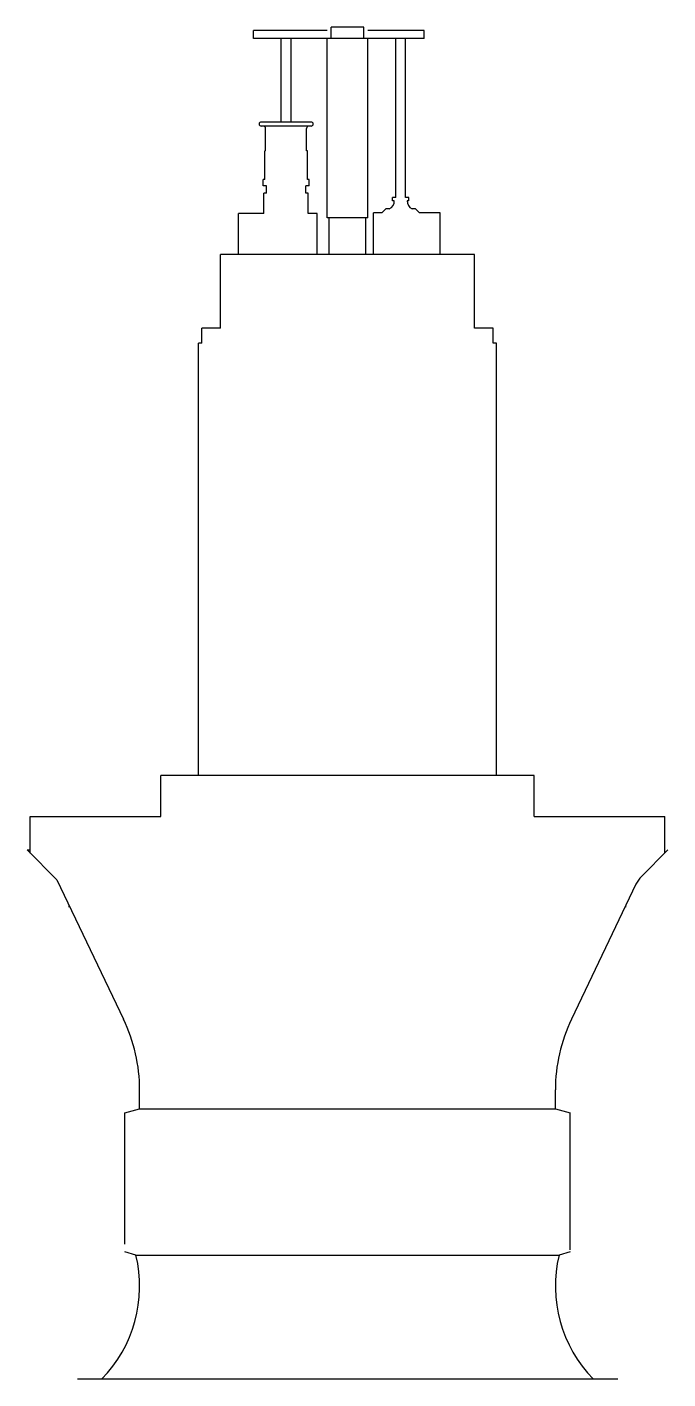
# Model space of a CAD drawing. Header units: metres. Extents: x 106201.76 to 106202.27, y 41929.56 to 41930.63.
import ezdxf

# ---------------------------------------------------------------- set-up
doc = ezdxf.new("R2010")
doc.units = ezdxf.units.M
doc.header["$MEASUREMENT"] = 0
doc.linetypes.add('PHANTOM', pattern=[2.5, 1.25, -0.25, 0.25, -0.25, 0.25, -0.25])
doc.layers.add('pompa', color=3, linetype='PHANTOM')

msp = doc.modelspace()

# ---------------------------------------------------------------- linework, layer by layer
at = {"layer": 'pompa', "color": 1, "linetype": 'Continuous', "ltscale": 5}
for p, q in [((106201.9975, 41930.6258), (106201.9389, 41930.6258)), ((106201.9389, 41930.6193), (106201.9389, 41930.6258)), ((106202.0007, 41930.6193), (106202.0007, 41930.6284)), ((106202.0266, 41930.6284), (106202.0007, 41930.6284)), ((106202.0266, 41930.6193), (106202.0266, 41930.6284)), ((106202.0744, 41930.6258), (106202.0298, 41930.6258)), ((106202.0744, 41930.6193), (106202.0744, 41930.6258)), ((106202.0744, 41930.6193), (106201.9389, 41930.6193)), ((106201.961, 41930.553), (106201.961, 41930.6193)), ((106201.9688, 41930.553), (106201.9688, 41930.6193)), ((106201.9974, 41930.477), (106201.9974, 41930.6193)), ((106202.0299, 41930.477), (106202.0299, 41930.6193)), ((106202.052, 41930.4932), (106202.052, 41930.6193)), ((106202.0598, 41930.4932), (106202.0598, 41930.6193)), ((106201.9847, 41930.553), (106201.9451, 41930.553)), ((106201.9847, 41930.5498), (106201.9451, 41930.5498)), ((106201.9486, 41930.5303), (106201.9486, 41930.5478)), ((106201.9812, 41930.5303), (106201.9812, 41930.5478)), ((106201.9486, 41930.5303), (106201.948, 41930.5303)), ((106201.948, 41930.5075), (106201.948, 41930.5303)), ((106201.9818, 41930.5303), (106201.9812, 41930.5303)), ((106201.9818, 41930.5075), (106201.9818, 41930.5303)), ((106201.948, 41930.5075), (106201.9467, 41930.5075)), ((106201.9467, 41930.5023), (106201.9467, 41930.5075)), ((106201.9831, 41930.5075), (106201.9818, 41930.5075)), ((106201.9831, 41930.5023), (106201.9831, 41930.5075)), ((106201.9493, 41930.5023), (106201.9467, 41930.5023)), ((106201.9473, 41930.4803), (106201.9473, 41930.4965)), ((106201.9493, 41930.4965), (106201.9473, 41930.4965)), ((106201.9493, 41930.4965), (106201.9493, 41930.5023)), ((106201.9831, 41930.5023), (106201.9805, 41930.5023)), ((106201.9805, 41930.4965), (106201.9805, 41930.5023)), ((106201.9824, 41930.4965), (106201.9805, 41930.4965)), ((106201.9824, 41930.4803), (106201.9824, 41930.4965)), ((106202.052, 41930.4932), (106202.0494, 41930.4932)), ((106202.0494, 41930.4906), (106202.0494, 41930.4932)), ((106202.0624, 41930.4932), (106202.0598, 41930.4932)), ((106202.0624, 41930.4906), (106202.0624, 41930.4932)), ((106202.0442, 41930.4841), (106202.0409, 41930.4809)), ((106202.0468, 41930.4841), (106202.0442, 41930.4841)), ((106202.0507, 41930.4906), (106202.0494, 41930.4906)), ((106202.0624, 41930.4906), (106202.0611, 41930.4906)), ((106202.0676, 41930.4841), (106202.065, 41930.4841)), ((106202.0709, 41930.4809), (106202.0676, 41930.4841)), ((106201.9272, 41930.4478), (106201.9272, 41930.4803)), ((106201.9473, 41930.4803), (106201.9272, 41930.4803)), ((106201.9896, 41930.4803), (106201.9824, 41930.4803)), ((106201.9896, 41930.4478), (106201.9896, 41930.4803)), ((106202.0299, 41930.477), (106201.9974, 41930.477)), ((106201.999, 41930.4478), (106201.999, 41930.477)), ((106202.0283, 41930.4478), (106202.0283, 41930.477)), ((106202.0344, 41930.4478), (106202.0344, 41930.4809)), ((106202.0409, 41930.4809), (106202.0344, 41930.4809)), ((106202.0871, 41930.4809), (106202.0709, 41930.4809)), ((106202.0871, 41930.4478), (106202.0871, 41930.4809)), ((106202.1144, 41930.4478), (106201.9129, 41930.4478)), ((106201.9129, 41930.3893), (106201.9129, 41930.4478)), ((106202.1144, 41930.3893), (106202.1144, 41930.4478)), ((106201.8979, 41930.3776), (106201.8979, 41930.3893)), ((106201.9129, 41930.3893), (106201.898, 41930.3893)), ((106202.1293, 41930.3893), (106202.1144, 41930.3893)), ((106202.1293, 41930.3776), (106202.1293, 41930.3893)), ((106201.8979, 41930.3776), (106201.8954, 41930.3776)), ((106201.8954, 41930.0343), (106201.8954, 41930.3776)), ((106202.1319, 41930.3776), (106202.1293, 41930.3776)), ((106202.1319, 41930.0343), (106202.1319, 41930.3776)), ((106201.8655, 41930.0018), (106201.8655, 41930.0343)), ((106202.1618, 41930.0343), (106201.8655, 41930.0343)), ((106202.1618, 41930.0018), (106202.1618, 41930.0343)), ((106201.7618, 41930.0018), (106201.8655, 41930.0018)), ((106201.7618, 41929.9726), (106201.7618, 41930.0018)), ((106202.1618, 41930.0018), (106202.2655, 41930.0018)), ((106202.2655, 41929.9726), (106202.2655, 41930.0018)), ((106201.7829, 41929.9515), (106201.7592, 41929.9752)), ((106201.7592, 41929.9752), (106201.7618, 41929.9752)), ((106201.7618, 41929.9726), (106201.7618, 41929.9726)), ((106202.2471, 41929.9542), (106202.2681, 41929.9752)), ((106201.7829, 41929.9515), (106201.8358, 41929.8409)), ((106202.2427, 41929.948), (106202.1915, 41929.8409)), ((106201.7927, 41929.9297), (106201.7927, 41929.9311)), ((106202.2346, 41929.9297), (106202.2346, 41929.9311)), ((106201.8486, 41929.7697), (106201.8486, 41929.7848)), ((106202.1787, 41929.7697), (106202.1787, 41929.7848)), ((106201.8369, 41929.7665), (106201.8486, 41929.7697)), ((106201.8369, 41929.6623), (106201.8369, 41929.7665)), ((106201.8486, 41929.7697), (106202.1787, 41929.7697)), ((106202.1787, 41929.7697), (106202.1905, 41929.7665)), ((106202.1905, 41929.6577), (106202.1905, 41929.7665)), ((106201.8457, 41929.6537), (106201.8369, 41929.6561)), ((106202.1905, 41929.6561), (106202.1816, 41929.6537)), ((106201.8457, 41929.6537), (106202.1816, 41929.6537)), ((106201.7992, 41929.5553), (106202.2282, 41929.5553))]:
    msp.add_line(p, q, dxfattribs=at)
for points in [[(106201.9451, 41930.553), (106201.9442, 41930.553), (106201.9434, 41930.5523), (106201.9434, 41930.5514)], [(106201.9434, 41930.5514), (106201.9434, 41930.5505), (106201.9442, 41930.5498), (106201.9451, 41930.5498)], [(106201.9486, 41930.5478), (106201.9486, 41930.5489), (106201.9478, 41930.5498), (106201.9467, 41930.5498)], [(106201.9831, 41930.5498), (106201.982, 41930.5498), (106201.9811, 41930.5489), (106201.9811, 41930.5478)], [(106201.9864, 41930.5514), (106201.9864, 41930.5523), (106201.9856, 41930.553), (106201.9847, 41930.553)], [(106201.9847, 41930.5498), (106201.9856, 41930.5498), (106201.9864, 41930.5505), (106201.9864, 41930.5514)], [(106202.0468, 41930.4841), (106202.0494, 41930.4852), (106202.051, 41930.4879), (106202.0507, 41930.4906)], [(106202.0611, 41930.4906), (106202.0608, 41930.4879), (106202.0624, 41930.4852), (106202.065, 41930.4841)], [(106202.2471, 41929.9542), (106202.2453, 41929.9524), (106202.2438, 41929.9503), (106202.2427, 41929.948)], [(106201.8486, 41929.7848), (106201.8486, 41929.8042), (106201.8442, 41929.8233), (106201.8358, 41929.8409)], [(106202.1915, 41929.8409), (106202.1831, 41929.8233), (106202.1787, 41929.8042), (106202.1787, 41929.7848)], [(106201.8186, 41929.5553), (106201.8439, 41929.5813), (106201.8541, 41929.6184), (106201.8457, 41929.6537)], [(106202.1816, 41929.6537), (106202.1732, 41929.6184), (106202.1835, 41929.5813), (106202.2087, 41929.5553)]]:
    msp.add_open_spline(points, degree=3, dxfattribs=at)

doc.saveas('drawing.dxf')
